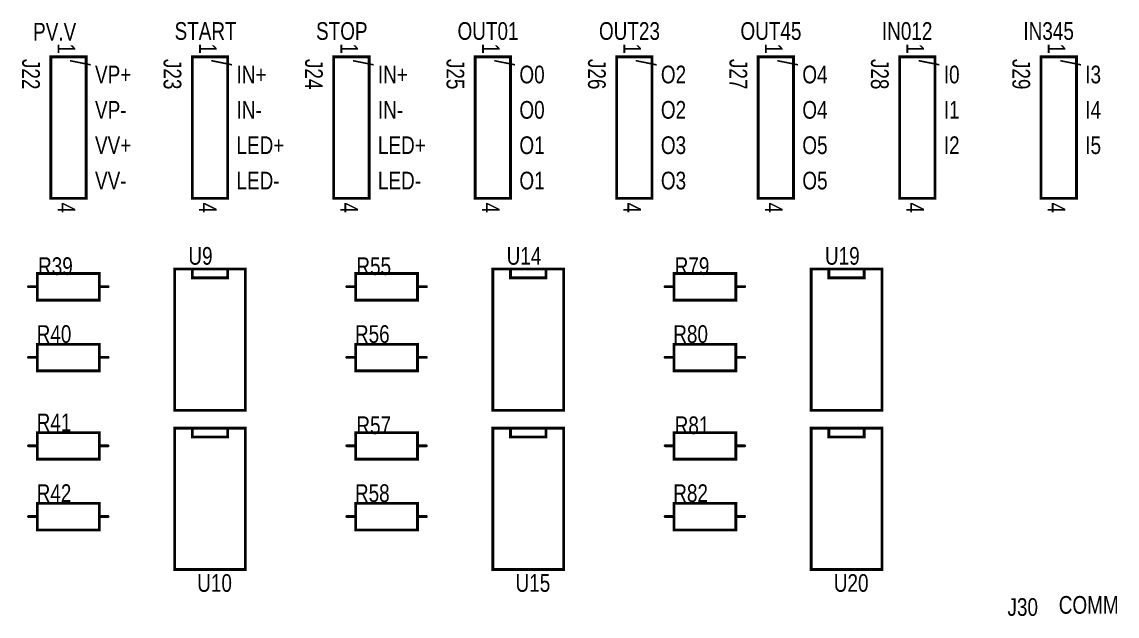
# Model space of a CAD drawing. Extents: x 0.22 to 7.34, y 0.24 to 4.63.
# Drawn here: x 4.114 to 7.211, y 2.939 to 4.62 of the extents above; entities that cross this region are included whole.
import ezdxf

# ---------------------------------------------------------------- set-up
doc = ezdxf.new("R2010")
doc.units = 0

msp = doc.modelspace()

# ---------------------------------------------------------------- linework, layer by layer
at = {"layer": 'SST', "const_width": 0.008}
for points in [[(4.296, 4.121), (4.296, 4.521), (4.196, 4.521), (4.196, 4.121), (4.296, 4.121)], [(4.696, 4.121), (4.696, 4.521), (4.596, 4.521), (4.596, 4.121), (4.696, 4.121)], [(5.096, 4.121), (5.096, 4.521), (4.996, 4.521), (4.996, 4.121), (5.096, 4.121)], [(5.496, 4.121), (5.496, 4.521), (5.396, 4.521), (5.396, 4.121), (5.496, 4.121)], [(5.896, 4.121), (5.896, 4.521), (5.796, 4.521), (5.796, 4.121), (5.896, 4.121)], [(6.296, 4.121), (6.296, 4.521), (6.196, 4.521), (6.196, 4.121), (6.296, 4.121)], [(6.696, 4.121), (6.696, 4.521), (6.596, 4.521), (6.596, 4.121), (6.696, 4.121)], [(7.096, 4.121), (7.096, 4.521), (6.996, 4.521), (6.996, 4.121), (7.096, 4.121)], [(4.333, 3.908), (4.333, 3.833), (4.333, 3.833), (4.158, 3.833), (4.158, 3.908), (4.333, 3.908)], [(4.746, 3.921), (4.546, 3.921), (4.546, 3.521), (4.746, 3.521), (4.746, 3.921)], [(5.233, 3.908), (5.233, 3.833), (5.233, 3.833), (5.058, 3.833), (5.058, 3.908), (5.233, 3.908)], [(5.646, 3.921), (5.446, 3.921), (5.446, 3.521), (5.646, 3.521), (5.646, 3.921)], [(6.133, 3.908), (6.133, 3.833), (6.133, 3.833), (5.958, 3.833), (5.958, 3.908), (6.133, 3.908)], [(6.546, 3.921), (6.346, 3.921), (6.346, 3.521), (6.546, 3.521), (6.546, 3.921)], [(4.158, 3.633), (4.158, 3.708), (4.158, 3.708), (4.333, 3.708), (4.333, 3.633), (4.158, 3.633)], [(5.058, 3.633), (5.058, 3.708), (5.058, 3.708), (5.233, 3.708), (5.233, 3.633), (5.058, 3.633)], [(5.958, 3.633), (5.958, 3.708), (5.958, 3.708), (6.133, 3.708), (6.133, 3.633), (5.958, 3.633)], [(4.746, 3.471), (4.546, 3.471), (4.546, 3.071), (4.746, 3.071), (4.746, 3.471)], [(5.646, 3.471), (5.446, 3.471), (5.446, 3.071), (5.646, 3.071), (5.646, 3.471)], [(6.546, 3.471), (6.346, 3.471), (6.346, 3.071), (6.546, 3.071), (6.546, 3.471)], [(4.158, 3.383), (4.158, 3.458), (4.158, 3.458), (4.333, 3.458), (4.333, 3.383), (4.158, 3.383)], [(5.233, 3.458), (5.233, 3.383), (5.233, 3.383), (5.058, 3.383), (5.058, 3.458), (5.233, 3.458)], [(6.133, 3.458), (6.133, 3.383), (6.133, 3.383), (5.958, 3.383), (5.958, 3.458), (6.133, 3.458)], [(4.158, 3.183), (4.158, 3.258), (4.158, 3.258), (4.333, 3.258), (4.333, 3.183), (4.158, 3.183)], [(5.058, 3.183), (5.058, 3.258), (5.058, 3.258), (5.233, 3.258), (5.233, 3.183), (5.058, 3.183)], [(5.958, 3.183), (5.958, 3.258), (5.958, 3.258), (6.133, 3.258), (6.133, 3.183), (5.958, 3.183)]]:
    msp.add_lwpolyline(points, close=True, dxfattribs=at)
at = {"layer": 'SST', "const_width": 0.004}
for points in [[(4.194, 4.521, 1), (4.198, 4.521, 1)], [(4.294, 4.521, 1), (4.298, 4.521, 1)], [(4.594, 4.521, 1), (4.598, 4.521, 1)], [(4.694, 4.521, 1), (4.698, 4.521, 1)], [(4.994, 4.521, 1), (4.998, 4.521, 1)], [(5.094, 4.521, 1), (5.098, 4.521, 1)], [(5.394, 4.521, 1), (5.398, 4.521, 1)], [(5.494, 4.521, 1), (5.498, 4.521, 1)], [(5.794, 4.521, 1), (5.798, 4.521, 1)], [(5.894, 4.521, 1), (5.898, 4.521, 1)], [(6.194, 4.521, 1), (6.198, 4.521, 1)], [(6.294, 4.521, 1), (6.298, 4.521, 1)], [(6.594, 4.521, 1), (6.598, 4.521, 1)], [(6.694, 4.521, 1), (6.698, 4.521, 1)], [(6.994, 4.521, 1), (6.998, 4.521, 1)], [(7.094, 4.521, 1), (7.098, 4.521, 1)], [(4.194, 4.121, 1), (4.198, 4.121, 1)], [(4.294, 4.121, 1), (4.298, 4.121, 1)], [(4.294, 4.121, 1), (4.298, 4.121, 1)], [(4.594, 4.121, 1), (4.598, 4.121, 1)], [(4.694, 4.121, 1), (4.698, 4.121, 1)], [(4.694, 4.121, 1), (4.698, 4.121, 1)], [(4.994, 4.121, 1), (4.998, 4.121, 1)], [(5.094, 4.121, 1), (5.098, 4.121, 1)], [(5.094, 4.121, 1), (5.098, 4.121, 1)], [(5.394, 4.121, 1), (5.398, 4.121, 1)], [(5.494, 4.121, 1), (5.498, 4.121, 1)], [(5.494, 4.121, 1), (5.498, 4.121, 1)], [(5.794, 4.121, 1), (5.798, 4.121, 1)], [(5.894, 4.121, 1), (5.898, 4.121, 1)], [(5.894, 4.121, 1), (5.898, 4.121, 1)], [(6.194, 4.121, 1), (6.198, 4.121, 1)], [(6.294, 4.121, 1), (6.298, 4.121, 1)], [(6.294, 4.121, 1), (6.298, 4.121, 1)], [(6.594, 4.121, 1), (6.598, 4.121, 1)], [(6.694, 4.121, 1), (6.698, 4.121, 1)], [(6.694, 4.121, 1), (6.698, 4.121, 1)], [(6.994, 4.121, 1), (6.998, 4.121, 1)], [(7.094, 4.121, 1), (7.098, 4.121, 1)], [(7.094, 4.121, 1), (7.098, 4.121, 1)], [(4.156, 3.908, 1), (4.16, 3.908, 1)], [(4.331, 3.908, 1), (4.335, 3.908, 1)], [(4.331, 3.908, 1), (4.335, 3.908, 1)], [(4.544, 3.921, 1), (4.548, 3.921, 1)], [(4.594, 3.921, 1), (4.598, 3.921, 1)], [(4.694, 3.921, 1), (4.698, 3.921, 1)], [(4.744, 3.921, 1), (4.748, 3.921, 1)], [(4.744, 3.921, 1), (4.748, 3.921, 1)], [(5.056, 3.908, 1), (5.06, 3.908, 1)], [(5.231, 3.908, 1), (5.235, 3.908, 1)], [(5.231, 3.908, 1), (5.235, 3.908, 1)], [(5.444, 3.921, 1), (5.448, 3.921, 1)], [(5.494, 3.921, 1), (5.498, 3.921, 1)], [(5.594, 3.921, 1), (5.598, 3.921, 1)], [(5.644, 3.921, 1), (5.648, 3.921, 1)], [(5.644, 3.921, 1), (5.648, 3.921, 1)], [(5.956, 3.908, 1), (5.96, 3.908, 1)], [(6.131, 3.908, 1), (6.135, 3.908, 1)], [(6.131, 3.908, 1), (6.135, 3.908, 1)], [(6.344, 3.921, 1), (6.348, 3.921, 1)], [(6.394, 3.921, 1), (6.398, 3.921, 1)], [(6.494, 3.921, 1), (6.498, 3.921, 1)], [(6.544, 3.921, 1), (6.548, 3.921, 1)], [(6.544, 3.921, 1), (6.548, 3.921, 1)], [(4.131, 3.871, 1), (4.135, 3.871, 1)], [(4.156, 3.871, 1), (4.16, 3.871, 1)], [(4.331, 3.871, 1), (4.335, 3.871, 1)], [(4.356, 3.871, 1), (4.36, 3.871, 1)], [(4.594, 3.896, 1), (4.598, 3.896, 1)], [(4.694, 3.896, 1), (4.698, 3.896, 1)], [(5.031, 3.871, 1), (5.035, 3.871, 1)], [(5.056, 3.871, 1), (5.06, 3.871, 1)], [(5.231, 3.871, 1), (5.235, 3.871, 1)], [(5.256, 3.871, 1), (5.26, 3.871, 1)], [(5.494, 3.896, 1), (5.498, 3.896, 1)], [(5.594, 3.896, 1), (5.598, 3.896, 1)], [(5.931, 3.871, 1), (5.935, 3.871, 1)], [(5.956, 3.871, 1), (5.96, 3.871, 1)], [(6.131, 3.871, 1), (6.135, 3.871, 1)], [(6.156, 3.871, 1), (6.16, 3.871, 1)], [(6.394, 3.896, 1), (6.398, 3.896, 1)], [(6.494, 3.896, 1), (6.498, 3.896, 1)], [(4.156, 3.833, 1), (4.16, 3.833, 1)], [(4.331, 3.833, 1), (4.335, 3.833, 1)], [(4.331, 3.833, 1), (4.335, 3.833, 1)], [(5.056, 3.833, 1), (5.06, 3.833, 1)], [(5.231, 3.833, 1), (5.235, 3.833, 1)], [(5.231, 3.833, 1), (5.235, 3.833, 1)], [(5.956, 3.833, 1), (5.96, 3.833, 1)], [(6.131, 3.833, 1), (6.135, 3.833, 1)], [(6.131, 3.833, 1), (6.135, 3.833, 1)], [(4.156, 3.708, 1), (4.16, 3.708, 1)], [(4.156, 3.708, 1), (4.16, 3.708, 1)], [(4.331, 3.708, 1), (4.335, 3.708, 1)], [(5.056, 3.708, 1), (5.06, 3.708, 1)], [(5.056, 3.708, 1), (5.06, 3.708, 1)], [(5.231, 3.708, 1), (5.235, 3.708, 1)], [(5.956, 3.708, 1), (5.96, 3.708, 1)], [(5.956, 3.708, 1), (5.96, 3.708, 1)], [(6.131, 3.708, 1), (6.135, 3.708, 1)], [(4.131, 3.671, 1), (4.135, 3.671, 1)], [(4.156, 3.671, 1), (4.16, 3.671, 1)], [(4.331, 3.671, 1), (4.335, 3.671, 1)], [(4.356, 3.671, 1), (4.36, 3.671, 1)], [(5.031, 3.671, 1), (5.035, 3.671, 1)], [(5.056, 3.671, 1), (5.06, 3.671, 1)], [(5.231, 3.671, 1), (5.235, 3.671, 1)], [(5.256, 3.671, 1), (5.26, 3.671, 1)], [(5.931, 3.671, 1), (5.935, 3.671, 1)], [(5.956, 3.671, 1), (5.96, 3.671, 1)], [(6.131, 3.671, 1), (6.135, 3.671, 1)], [(6.156, 3.671, 1), (6.16, 3.671, 1)], [(4.156, 3.633, 1), (4.16, 3.633, 1)], [(4.156, 3.633, 1), (4.16, 3.633, 1)], [(4.331, 3.633, 1), (4.335, 3.633, 1)], [(5.056, 3.633, 1), (5.06, 3.633, 1)], [(5.056, 3.633, 1), (5.06, 3.633, 1)], [(5.231, 3.633, 1), (5.235, 3.633, 1)], [(5.956, 3.633, 1), (5.96, 3.633, 1)], [(5.956, 3.633, 1), (5.96, 3.633, 1)], [(6.131, 3.633, 1), (6.135, 3.633, 1)], [(4.544, 3.521, 1), (4.548, 3.521, 1)], [(4.744, 3.521, 1), (4.748, 3.521, 1)], [(5.444, 3.521, 1), (5.448, 3.521, 1)], [(5.644, 3.521, 1), (5.648, 3.521, 1)], [(6.344, 3.521, 1), (6.348, 3.521, 1)], [(6.544, 3.521, 1), (6.548, 3.521, 1)], [(4.544, 3.471, 1), (4.548, 3.471, 1)], [(4.594, 3.471, 1), (4.598, 3.471, 1)], [(4.694, 3.471, 1), (4.698, 3.471, 1)], [(4.744, 3.471, 1), (4.748, 3.471, 1)], [(4.744, 3.471, 1), (4.748, 3.471, 1)], [(5.444, 3.471, 1), (5.448, 3.471, 1)], [(5.494, 3.471, 1), (5.498, 3.471, 1)], [(5.594, 3.471, 1), (5.598, 3.471, 1)], [(5.644, 3.471, 1), (5.648, 3.471, 1)], [(5.644, 3.471, 1), (5.648, 3.471, 1)], [(6.344, 3.471, 1), (6.348, 3.471, 1)], [(6.394, 3.471, 1), (6.398, 3.471, 1)], [(6.494, 3.471, 1), (6.498, 3.471, 1)], [(6.544, 3.471, 1), (6.548, 3.471, 1)], [(6.544, 3.471, 1), (6.548, 3.471, 1)], [(4.156, 3.458, 1), (4.16, 3.458, 1)], [(4.156, 3.458, 1), (4.16, 3.458, 1)], [(4.331, 3.458, 1), (4.335, 3.458, 1)], [(4.594, 3.446, 1), (4.598, 3.446, 1)], [(4.694, 3.446, 1), (4.698, 3.446, 1)], [(5.056, 3.458, 1), (5.06, 3.458, 1)], [(5.231, 3.458, 1), (5.235, 3.458, 1)], [(5.231, 3.458, 1), (5.235, 3.458, 1)], [(5.494, 3.446, 1), (5.498, 3.446, 1)], [(5.594, 3.446, 1), (5.598, 3.446, 1)], [(5.956, 3.458, 1), (5.96, 3.458, 1)], [(6.131, 3.458, 1), (6.135, 3.458, 1)], [(6.131, 3.458, 1), (6.135, 3.458, 1)], [(6.394, 3.446, 1), (6.398, 3.446, 1)], [(6.494, 3.446, 1), (6.498, 3.446, 1)], [(4.131, 3.421, 1), (4.135, 3.421, 1)], [(4.156, 3.421, 1), (4.16, 3.421, 1)], [(4.331, 3.421, 1), (4.335, 3.421, 1)], [(4.356, 3.421, 1), (4.36, 3.421, 1)], [(5.031, 3.421, 1), (5.035, 3.421, 1)], [(5.056, 3.421, 1), (5.06, 3.421, 1)], [(5.231, 3.421, 1), (5.235, 3.421, 1)], [(5.256, 3.421, 1), (5.26, 3.421, 1)], [(5.931, 3.421, 1), (5.935, 3.421, 1)], [(5.956, 3.421, 1), (5.96, 3.421, 1)], [(6.131, 3.421, 1), (6.135, 3.421, 1)], [(6.156, 3.421, 1), (6.16, 3.421, 1)], [(4.156, 3.383, 1), (4.16, 3.383, 1)], [(4.156, 3.383, 1), (4.16, 3.383, 1)], [(4.331, 3.383, 1), (4.335, 3.383, 1)], [(5.056, 3.383, 1), (5.06, 3.383, 1)], [(5.231, 3.383, 1), (5.235, 3.383, 1)], [(5.231, 3.383, 1), (5.235, 3.383, 1)], [(5.956, 3.383, 1), (5.96, 3.383, 1)], [(6.131, 3.383, 1), (6.135, 3.383, 1)], [(6.131, 3.383, 1), (6.135, 3.383, 1)], [(4.156, 3.258, 1), (4.16, 3.258, 1)], [(4.156, 3.258, 1), (4.16, 3.258, 1)], [(4.331, 3.258, 1), (4.335, 3.258, 1)], [(5.056, 3.258, 1), (5.06, 3.258, 1)], [(5.056, 3.258, 1), (5.06, 3.258, 1)], [(5.231, 3.258, 1), (5.235, 3.258, 1)], [(5.956, 3.258, 1), (5.96, 3.258, 1)], [(5.956, 3.258, 1), (5.96, 3.258, 1)], [(6.131, 3.258, 1), (6.135, 3.258, 1)], [(4.131, 3.221, 1), (4.135, 3.221, 1)], [(4.156, 3.221, 1), (4.16, 3.221, 1)], [(4.331, 3.221, 1), (4.335, 3.221, 1)], [(4.356, 3.221, 1), (4.36, 3.221, 1)], [(5.031, 3.221, 1), (5.035, 3.221, 1)], [(5.056, 3.221, 1), (5.06, 3.221, 1)], [(5.231, 3.221, 1), (5.235, 3.221, 1)], [(5.256, 3.221, 1), (5.26, 3.221, 1)], [(5.931, 3.221, 1), (5.935, 3.221, 1)], [(5.956, 3.221, 1), (5.96, 3.221, 1)], [(6.131, 3.221, 1), (6.135, 3.221, 1)], [(6.156, 3.221, 1), (6.16, 3.221, 1)], [(4.156, 3.183, 1), (4.16, 3.183, 1)], [(4.156, 3.183, 1), (4.16, 3.183, 1)], [(4.331, 3.183, 1), (4.335, 3.183, 1)], [(5.056, 3.183, 1), (5.06, 3.183, 1)], [(5.056, 3.183, 1), (5.06, 3.183, 1)], [(5.231, 3.183, 1), (5.235, 3.183, 1)], [(5.956, 3.183, 1), (5.96, 3.183, 1)], [(5.956, 3.183, 1), (5.96, 3.183, 1)], [(6.131, 3.183, 1), (6.135, 3.183, 1)], [(4.544, 3.071, 1), (4.548, 3.071, 1)], [(4.744, 3.071, 1), (4.748, 3.071, 1)], [(5.444, 3.071, 1), (5.448, 3.071, 1)], [(5.644, 3.071, 1), (5.648, 3.071, 1)], [(6.344, 3.071, 1), (6.348, 3.071, 1)], [(6.544, 3.071, 1), (6.548, 3.071, 1)]]:
    msp.add_lwpolyline(points, format="xyb", close=True, dxfattribs=at)
at = {"layer": 'SST', "const_width": 0.008}
for points in [[(4.596, 3.921), (4.596, 3.896), (4.696, 3.896), (4.696, 3.921)], [(5.496, 3.921), (5.496, 3.896), (5.596, 3.896), (5.596, 3.921)], [(6.396, 3.921), (6.396, 3.896), (6.496, 3.896), (6.496, 3.921)], [(4.158, 3.871), (4.133, 3.871)], [(4.333, 3.871), (4.358, 3.871)], [(5.058, 3.871), (5.033, 3.871)], [(5.233, 3.871), (5.258, 3.871)], [(5.958, 3.871), (5.933, 3.871)], [(6.133, 3.871), (6.158, 3.871)], [(4.158, 3.671), (4.133, 3.671)], [(4.333, 3.671), (4.358, 3.671)], [(5.058, 3.671), (5.033, 3.671)], [(5.233, 3.671), (5.258, 3.671)], [(5.958, 3.671), (5.933, 3.671)], [(6.133, 3.671), (6.158, 3.671)], [(4.596, 3.471), (4.596, 3.446), (4.696, 3.446), (4.696, 3.471)], [(5.496, 3.471), (5.496, 3.446), (5.596, 3.446), (5.596, 3.471)], [(6.396, 3.471), (6.396, 3.446), (6.496, 3.446), (6.496, 3.471)], [(4.158, 3.421), (4.133, 3.421)], [(4.333, 3.421), (4.358, 3.421)], [(5.058, 3.421), (5.033, 3.421)], [(5.233, 3.421), (5.258, 3.421)], [(5.958, 3.421), (5.933, 3.421)], [(6.133, 3.421), (6.158, 3.421)], [(4.158, 3.221), (4.133, 3.221)], [(4.333, 3.221), (4.358, 3.221)], [(5.058, 3.221), (5.033, 3.221)], [(5.233, 3.221), (5.258, 3.221)], [(5.958, 3.221), (5.933, 3.221)], [(6.133, 3.221), (6.158, 3.221)]]:
    msp.add_lwpolyline(points, dxfattribs=at)

# ---------------------------------------------------------------- texts
at = {"layer": 'SST', "width": 0.8}
for s, p in [('PV.V', (4.146, 4.567)), ('START', (4.546, 4.569)), ('STOP', (4.946, 4.569)), ('OUT01', (5.346, 4.569)), ('OUT23', (5.746, 4.569)), ('OUT45', (6.146, 4.569)), ('IN012', (6.546, 4.569)), ('IN345', (6.946, 4.569)), ('VP+', (4.321, 4.446)), ('IN+', (4.721, 4.446)), ('IN+', (5.121, 4.446)), ('O0', (5.521, 4.446)), ('O2', (5.921, 4.446)), ('O4', (6.321, 4.446)), ('I0', (6.721, 4.446)), ('I3', (7.121, 4.446)), ('VP-', (4.321, 4.346)), ('IN-', (4.721, 4.346)), ('IN-', (5.121, 4.346)), ('O0', (5.521, 4.346)), ('O2', (5.921, 4.346)), ('O4', (6.321, 4.346)), ('I1', (6.721, 4.346)), ('I4', (7.121, 4.346)), ('VV+', (4.321, 4.246)), ('LED+', (4.721, 4.246)), ('LED+', (5.121, 4.246)), ('O1', (5.521, 4.246)), ('O3', (5.921, 4.246)), ('O5', (6.321, 4.246)), ('I2', (6.721, 4.246)), ('I5', (7.121, 4.246)), ('VV-', (4.321, 4.146)), ('LED-', (4.721, 4.146)), ('LED-', (5.121, 4.146)), ('O1', (5.521, 4.146)), ('O3', (5.921, 4.146)), ('O5', (6.321, 4.146)), ('R40', (4.156, 3.712)), ('R56', (5.056, 3.712)), ('R80', (5.956, 3.712)), ('R41', (4.156, 3.462)), ('R42', (4.156, 3.262)), ('R58', (5.056, 3.262)), ('R82', (5.956, 3.262)), ('J30', (6.901, 2.94)), ('COMM', (7.046, 2.946))]:
    msp.add_text(s, height=0.05, dxfattribs=at).set_placement(p)
for s, height, rotation, p in [('1', 0.05, 270, (4.215, 4.559)), ('1', 0.05, 270, (4.615, 4.559)), ('1', 0.05, 270, (5.015, 4.559)), ('1', 0.05, 270, (5.415, 4.559)), ('1', 0.05, 270, (5.815, 4.559)), ('1', 0.05, 270, (6.215, 4.559)), ('1', 0.05, 270, (6.615, 4.559)), ('1', 0.05, 270, (7.015, 4.559)), ('J22', 0.05, 270, (4.115, 4.515)), ('/', 0.055, 90, (4.308, 4.496)), ('J23', 0.05, 270, (4.515, 4.515)), ('/', 0.055, 90, (4.708, 4.496)), ('J24', 0.05, 270, (4.915, 4.515)), ('/', 0.055, 90, (5.108, 4.496)), ('J25', 0.05, 270, (5.315, 4.515)), ('/', 0.055, 90, (5.508, 4.496)), ('J26', 0.05, 270, (5.715, 4.515)), ('/', 0.055, 90, (5.908, 4.496)), ('J27', 0.05, 270, (6.115, 4.515)), ('/', 0.055, 90, (6.308, 4.496)), ('J28', 0.05, 270, (6.515, 4.515)), ('/', 0.055, 90, (6.708, 4.496)), ('J29', 0.05, 270, (6.915, 4.515)), ('/', 0.055, 90, (7.108, 4.496)), ('4', 0.05, 270, (4.215, 4.109)), ('4', 0.05, 270, (4.615, 4.109)), ('4', 0.05, 270, (5.015, 4.109)), ('4', 0.05, 270, (5.415, 4.109)), ('4', 0.05, 270, (5.815, 4.109)), ('4', 0.05, 270, (6.215, 4.109)), ('4', 0.05, 270, (6.615, 4.109)), ('4', 0.05, 270, (7.015, 4.109)), ('U9', 0.05, 360, (4.585, 3.933)), ('U14', 0.05, 360, (5.485, 3.933)), ('U19', 0.05, 360, (6.385, 3.933)), ('R39', 0.05, 360, (4.16, 3.904)), ('R55', 0.05, 360, (5.06, 3.904)), ('R79', 0.05, 360, (5.96, 3.904)), ('R57', 0.05, 360, (5.06, 3.454)), ('R81', 0.05, 360, (5.96, 3.454)), ('U10', 0.05, 360, (4.61, 3.008)), ('U15', 0.05, 360, (5.51, 3.008)), ('U20', 0.05, 360, (6.41, 3.008))]:
    msp.add_text(s, height=height, rotation=rotation, dxfattribs=at).set_placement(p)

doc.saveas('drawing.dxf')
